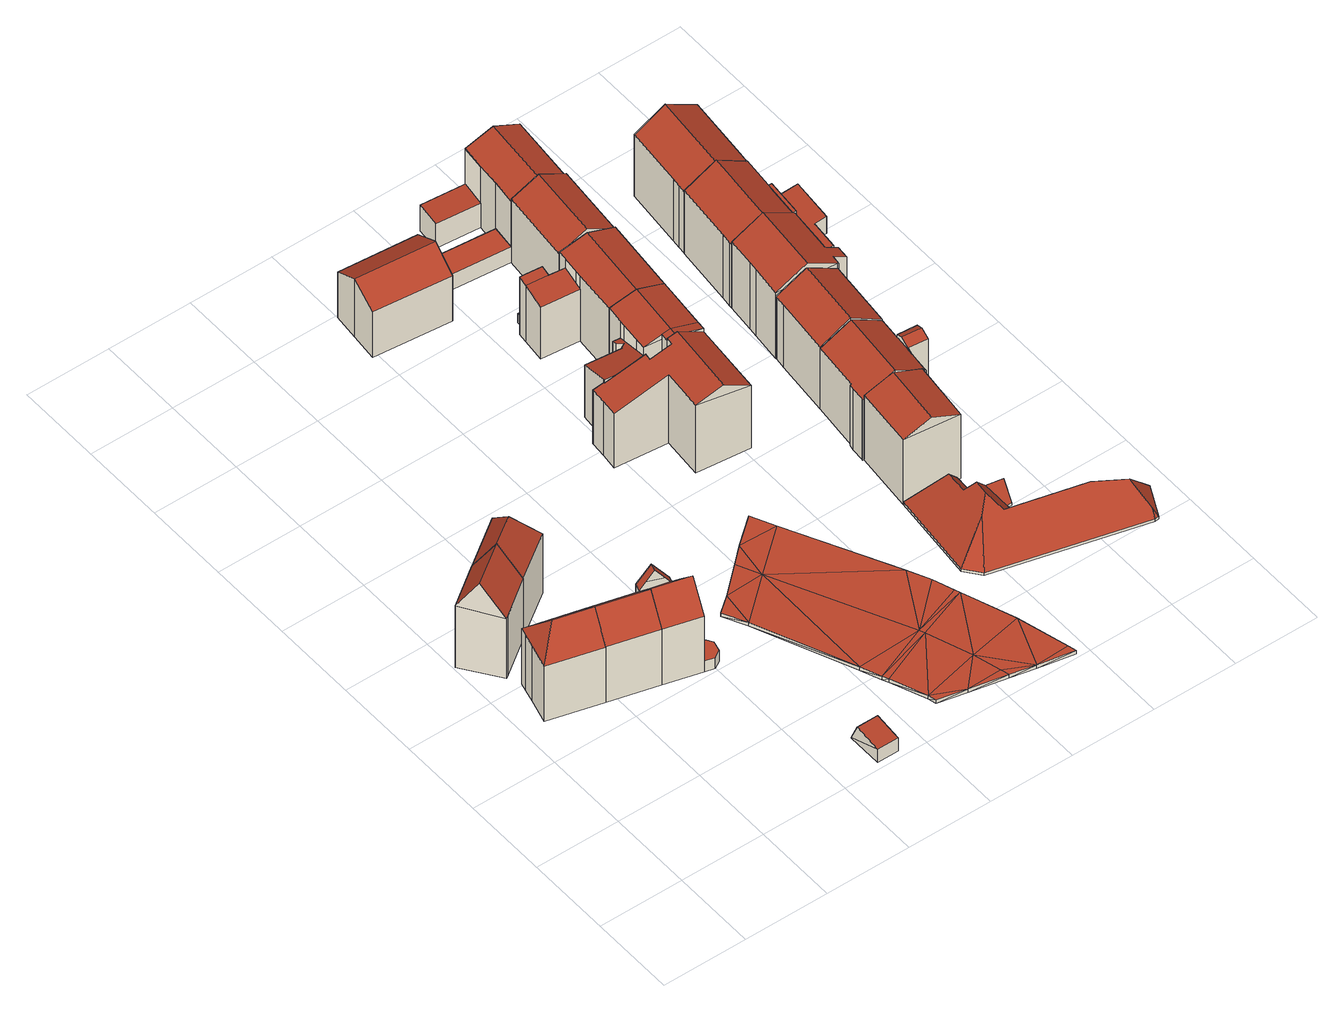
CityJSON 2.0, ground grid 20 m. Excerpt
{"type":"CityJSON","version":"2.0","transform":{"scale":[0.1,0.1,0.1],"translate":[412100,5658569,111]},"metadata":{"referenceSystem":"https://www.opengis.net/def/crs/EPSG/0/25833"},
"CityObjects":{
"building1":{"type":"Building","attributes":{"Dachtyp_tdc":"tdcFreeFormRoof","Gemeindeschluessel":14612000,"Dachneigung":46.59,"QualitaetDacherkennung":72,"Geometrietyp2DReferenz":"3000","measuredHeight":21.46,"function":"31001_9998","roofType":"5000"},"geometry":[{"type":"Solid","lod":"2","boundaries":[[[[0,1,2,3]],[[1,4,5,2]],[[4,6,7,5]],[[6,8,9,7]],[[8,10,11,9]],[[10,12,13,11]],[[12,0,3,13]],[[14,8,6,4,1]],[[0,15,14,1]],[[14,15,12,10,8]],[[0,12,15]],[[3,2,5,7,9,11,13]]]],"semantics":{"surfaces":[{"type":"WallSurface"},{"type":"RoofSurface"},{"type":"GroundSurface"}],"values":[[0,0,0,0,0,0,0,1,1,1,0,2]]}}]},
"building2":{"type":"Building","attributes":{"Dachtyp_tdc":"tdcFreeFormRoof","Gemeindeschluessel":14612000,"Dachneigung":57.11,"QualitaetDacherkennung":82,"Geometrietyp2DReferenz":"3000","measuredHeight":24.93,"function":"31001_9998","roofType":"5000"},"geometry":[{"type":"Solid","lod":"2","boundaries":[[[[16,17,18,19]],[[17,20,21,18]],[[20,22,23,21]],[[22,24,25,23]],[[24,16,19,25]],[[26,27,17,16]],[[22,20,27,26,24]],[[16,24,26]],[[20,17,27]],[[19,18,21,23,25]]]],"semantics":{"surfaces":[{"type":"WallSurface"},{"type":"RoofSurface"},{"type":"GroundSurface"}],"values":[[0,0,0,0,0,1,1,0,0,2]]}}]},
"building3":{"type":"Building","attributes":{"Dachtyp_tdc":"tdcGableRoof","Gemeindeschluessel":14612000,"Dachneigung":47.24,"QualitaetDacherkennung":75,"Geometrietyp2DReferenz":"3000","measuredHeight":21.5,"function":"31001_9998","roofType":"3100"},"geometry":[{"type":"Solid","lod":"2","boundaries":[[[[28,29,3,30]],[[29,12,13,3]],[[12,31,32,13]],[[31,28,30,32]],[[12,29,33]],[[28,31,34]],[[29,28,34,33]],[[31,12,33,34]],[[30,3,13,32]]]],"semantics":{"surfaces":[{"type":"WallSurface"},{"type":"RoofSurface"},{"type":"GroundSurface"}],"values":[[0,0,0,0,0,0,1,1,2]]}}]},
"building4":{"type":"Building","attributes":{"Dachtyp_tdc":"tdcHipAndGableRoof","Gemeindeschluessel":14612000,"Dachneigung":56.94,"QualitaetDacherkennung":81,"Geometrietyp2DReferenz":"3000","measuredHeight":24.8,"function":"31001_9998","roofType":"5000"},"geometry":[{"type":"Solid","lod":"2","boundaries":[[[[35,36,37,38]],[[36,39,40,37]],[[39,41,42,40]],[[41,35,38,42]],[[39,36,43]],[[35,41,44]],[[36,35,44,43]],[[41,39,43,44]],[[38,37,40,42]]]],"semantics":{"surfaces":[{"type":"WallSurface"},{"type":"RoofSurface"},{"type":"GroundSurface"}],"values":[[0,0,0,0,1,0,1,1,2]]}}]},
"building5":{"type":"Building","attributes":{"Gemeindeschluessel":14612000,"Geometrietyp2DReferenz":"3000","function":"31001_9998","roofType":"9999"},"children":["building5-1","building5-2","building5-3"]},
"building5-1":{"type":"BuildingPart","attributes":{"Dachtyp_tdc":"tdcGableRoof","Dachneigung":47.35,"QualitaetDacherkennung":61,"Geometrietyp2DReferenz":"3000","measuredHeight":21.51,"roofType":"3100"},"parents":["building5"],"geometry":[{"type":"MultiSurface","lod":"2","boundaries":[[[28,45,46,30]],[[45,31,32,46]],[[47,48,49]],[[47,50,51,48]],[[50,52,53,51]],[[52,54,55,56,53]],[[57,28,30,58,59]],[[52,50,47,60,61,31,45]],[[45,28,57,54,52]],[[30,46,32,48,51,53,56,58]]],"semantics":{"surfaces":[{"type":"WallSurface"},{"type":"RoofSurface"},{"type":"GroundSurface"}],"values":[0,0,0,0,0,0,0,1,1,2]}}]},
"building5-2":{"type":"BuildingPart","attributes":{"Dachtyp_tdc":"tdcGableRoof","Dachneigung":54.01,"QualitaetDacherkennung":51,"Geometrietyp2DReferenz":"3000","measuredHeight":20.19,"roofType":"3100"},"parents":["building5"],"geometry":[{"type":"MultiSurface","lod":"2","boundaries":[[[62,63,64,32,31]],[[63,65,66,64]],[[65,49,48,66]],[[65,63,67]],[[63,62,68,67]],[[49,65,67,68,60]],[[32,64,66,48]]],"semantics":{"surfaces":[{"type":"WallSurface"},{"type":"RoofSurface"},{"type":"GroundSurface"}],"values":[0,0,0,0,1,1,2]}}]},
"building5-3":{"type":"BuildingPart","attributes":{"Dachtyp_tdc":"tdcPolyFlatRoof","Dachneigung":0,"QualitaetDacherkennung":0,"Geometrietyp2DReferenz":"3000","measuredHeight":3,"roofType":"9999"},"parents":["building5"],"geometry":[{"type":"MultiSurface","lod":"2","boundaries":[[[59,69,70,71,72,55]],[[55,72,73,56]],[[72,71,74,73]],[[71,70,75,74]],[[70,69,76,75]],[[69,59,58,76]],[[56,73,74,75,76,58]],[[56,58,59,55]]],"semantics":{"surfaces":[{"type":"RoofSurface"},{"type":"WallSurface"},{"type":"GroundSurface"},{"type":"ClosureSurface","isClosure":"1","QuelleClosure":"LoD1Solid"}],"values":[0,1,1,1,1,1,2,3]}}]},
"building6":{"type":"Building","attributes":{"Dachtyp_tdc":"tdcGableRoof","Gemeindeschluessel":14612000,"Dachneigung":10.01,"QualitaetDacherkennung":18,"Geometrietyp2DReferenz":"3000","measuredHeight":4.75,"function":"31001_2000","roofType":"3100"},"geometry":[{"type":"Solid","lod":"2","boundaries":[[[[77,78,79,80]],[[78,81,82,79]],[[81,83,84,82]],[[83,77,80,84]],[[81,78,85]],[[77,83,86]],[[78,77,86,85]],[[83,81,85,86]],[[80,79,82,84]]]],"semantics":{"surfaces":[{"type":"WallSurface"},{"type":"RoofSurface"},{"type":"GroundSurface"}],"values":[[0,0,0,0,0,0,1,1,2]]}}]},
"building7":{"type":"Building","attributes":{"Erfassungsdatum_Objekt":"2022-03-29","BodenHoehe":112.24,"gemHoehe":0,"BauwerkHoehe":1,"Gemeindeschluessel":"14612000","Geometrietyp2DReferenz":"3000","measuredHeight":1,"function":"53001_1800"},"geometry":[{"type":"MultiSurface","lod":"2","boundaries":[[[87,88,89]],[[87,90,88]],[[91,92,88]],[[93,91,94]],[[94,91,90]],[[90,91,88]],[[95,93,94]],[[95,94,96]],[[97,98,99]],[[100,95,96]],[[97,99,101]],[[101,99,100]],[[101,100,96]],[[101,102,97]],[[103,87,89]],[[90,87,103]],[[103,104,105]],[[94,90,106]],[[106,90,107]],[[107,90,103]],[[107,103,105]],[[96,94,106]],[[96,106,108]],[[109,110,111]],[[111,101,109]],[[109,101,112]],[[112,101,96]],[[112,96,113]],[[113,96,108]],[[102,101,111]],[[108,114,115]],[[106,107,116]],[[106,116,114]],[[107,105,117]],[[107,117,116]],[[105,104,118]],[[105,118,117]],[[104,103,119]],[[104,119,118]],[[103,89,120]],[[103,120,119]],[[89,88,121]],[[89,121,120]],[[88,92,122]],[[88,122,121]],[[92,91,123]],[[92,123,122]],[[91,93,124]],[[91,124,123]],[[93,95,125]],[[93,125,124]],[[95,100,126]],[[95,126,125]],[[100,99,127]],[[100,127,126]],[[99,98,128]],[[99,128,127]],[[98,97,129]],[[98,129,128]],[[97,102,130]],[[97,130,129]],[[102,111,131]],[[102,131,130]],[[111,110,132]],[[111,132,131]],[[110,109,133]],[[110,133,132]],[[109,112,134]],[[109,134,133]],[[112,113,135]],[[112,135,134]],[[113,108,115]],[[113,115,135]],[[108,106,114]],[[120,121,136]],[[121,137,136]],[[121,122,123]],[[138,123,124]],[[137,123,138]],[[121,123,137]],[[138,124,125]],[[139,138,125]],[[127,128,129]],[[139,125,126]],[[140,127,129]],[[126,127,140]],[[139,126,140]],[[129,130,140]],[[120,136,119]],[[119,136,137]],[[117,118,119]],[[114,137,138]],[[116,137,114]],[[119,137,116]],[[117,119,116]],[[114,138,139]],[[115,114,139]],[[131,132,133]],[[133,140,131]],[[134,140,133]],[[139,140,134]],[[135,139,134]],[[115,139,135]],[[131,140,130]]],"semantics":{"surfaces":[{"type":"RoofSurface"},{"type":"WallSurface"},{"type":"GroundSurface"}],"values":[0,0,0,0,0,0,0,0,0,0,0,0,0,0,0,0,0,0,0,0,0,0,0,0,0,0,0,0,0,0,1,1,1,1,1,1,1,1,1,1,1,1,1,1,1,1,1,1,1,1,1,1,1,1,1,1,1,1,1,1,1,1,1,1,1,1,1,1,1,1,1,1,1,1,2,2,2,2,2,2,2,2,2,2,2,2,2,2,2,2,2,2,2,2,2,2,2,2,2,2,2,2,2,2]}}]},
"building8":{"type":"Building","attributes":{"Dachtyp_tdc":"tdcGableRoof","Gemeindeschluessel":14612000,"Dachneigung":29.57,"QualitaetDacherkennung":73,"Geometrietyp2DReferenz":"3000","measuredHeight":16.32,"function":"31001_9998","roofType":"3100"},"geometry":[{"type":"Solid","lod":"2","boundaries":[[[[141,142,143,144]],[[142,145,146,143]],[[145,147,148,146]],[[147,149,150,148]],[[149,151,152,150]],[[151,153,154,152]],[[149,147,145,142]],[[142,141,153,151,149]],[[144,143,146,148,150,152,154]],[[153,141,144,154]]]],"semantics":{"surfaces":[{"type":"WallSurface"},{"type":"RoofSurface"},{"type":"GroundSurface"}],"values":[[0,0,0,0,0,0,1,1,2,0]]}}]},
"building9":{"type":"Building","attributes":{"Dachtyp_tdc":"tdcFreeFormRoof","Gemeindeschluessel":14612000,"Dachneigung":17.08,"QualitaetDacherkennung":46,"Geometrietyp2DReferenz":"3000","measuredHeight":20.9,"function":"31001_9998","roofType":"5000"},"geometry":[{"type":"Solid","lod":"2","boundaries":[[[[155,156,157,158]],[[156,159,160,157]],[[159,161,162,160]],[[161,163,164,162]],[[163,165,166,164]],[[165,167,168,166]],[[167,169,170,168]],[[169,171,172,170]],[[171,173,174,172]],[[173,175,176,174]],[[167,165,163,161,159,156,177,178,179,180,175,173,171,169]],[[155,181,178,177]],[[181,179,178]],[[156,155,177]],[[176,182,183,184,158,157,160,162,164,166,168,170,172,174]],[[175,180,182,176]],[[180,179,183,182]],[[179,181,184,183]],[[181,155,158,184]]]],"semantics":{"surfaces":[{"type":"WallSurface"},{"type":"RoofSurface"},{"type":"GroundSurface"}],"values":[[0,0,0,0,0,0,0,0,0,0,1,1,0,0,2,0,0,0,0]]}}]},
"building10":{"type":"Building","attributes":{"Gemeindeschluessel":14612000,"Geometrietyp2DReferenz":"3000","function":"31001_9998","roofType":"9999"},"children":["building10-1","building10-2","building10-3"]},
"building10-1":{"type":"BuildingPart","attributes":{"Dachtyp_tdc":"tdcGableRoof","Dachneigung":16.21,"QualitaetDacherkennung":63,"Geometrietyp2DReferenz":"3000","measuredHeight":20.22,"roofType":"3100"},"parents":["building10"],"geometry":[{"type":"MultiSurface","lod":"2","boundaries":[[[185,186,184,187,188]],[[186,189,183,184]],[[189,190,191,192,193,183]],[[189,186,194]],[[186,185,195,194]],[[190,189,194,195]],[[187,184,183,193]]],"semantics":{"surfaces":[{"type":"WallSurface"},{"type":"RoofSurface"},{"type":"GroundSurface"}],"values":[0,0,0,0,1,1,2]}}]},
"building10-2":{"type":"BuildingPart","attributes":{"Dachtyp_tdc":"tdcGableRoof","Dachneigung":16.21,"QualitaetDacherkennung":81,"Geometrietyp2DReferenz":"3000","measuredHeight":20.19,"roofType":"3100"},"parents":["building10"],"geometry":[{"type":"MultiSurface","lod":"2","boundaries":[[[192,196,197,198,193]],[[199,200,201,202,203]],[[200,204,205,201]],[[204,188,187,205]],[[204,206,207,208,188]],[[199,196,191,209,207,206,200]],[[200,206,204]],[[192,191,196]],[[187,193,198,202,201,205]]],"semantics":{"surfaces":[{"type":"WallSurface"},{"type":"RoofSurface"},{"type":"GroundSurface"}],"values":[0,0,0,0,1,1,0,0,2]}}]},
"building10-3":{"type":"BuildingPart","attributes":{"Dachtyp_tdc":"tdcPolyFlatRoof","Dachneigung":16.53,"QualitaetDacherkennung":76,"Geometrietyp2DReferenz":"3000","measuredHeight":16.65,"roofType":"2100"},"parents":["building10"],"geometry":[{"type":"MultiSurface","lod":"2","boundaries":[[[197,210,211,198]],[[210,212,174,211]],[[212,213,172,174]],[[213,214,170,172]],[[214,215,216,170]],[[215,217,218,216]],[[217,219,220,218]],[[219,221,222,220]],[[221,223,224,222]],[[223,225,226,224]],[[225,203,202,226]],[[203,225,223,221,219,217,215,214,213,212,210,197]],[[198,211,174,172,170,216,218,220,222,224,226,202]]],"semantics":{"surfaces":[{"type":"WallSurface"},{"type":"RoofSurface"},{"type":"GroundSurface"}],"values":[0,0,0,0,0,0,0,0,0,0,0,1,2]}}]},
"building11":{"type":"Building","attributes":{"Dachtyp_tdc":"tdcPolyFlatRoof","Gemeindeschluessel":14612000,"Dachneigung":7.24,"QualitaetDacherkennung":85,"Geometrietyp2DReferenz":"3000","measuredHeight":2.78,"function":"31001_9998","roofType":"2100"},"geometry":[{"type":"Solid","lod":"2","boundaries":[[[[227,228,229,230]],[[228,231,232,229]],[[231,233,234,232]],[[233,235,236,234]],[[235,227,230,236]],[[235,233,231,228,227]],[[230,229,232,234,236]]]],"semantics":{"surfaces":[{"type":"WallSurface"},{"type":"RoofSurface"},{"type":"GroundSurface"}],"values":[[0,0,0,0,0,1,2]]}}]},
"building12":{"type":"Building","attributes":{"Gemeindeschluessel":14612000,"Geometrietyp2DReferenz":"3000","function":"31001_9998","roofType":"9999"},"children":["building12-1","building12-2","building12-3"]},
"building12-1":{"type":"BuildingPart","attributes":{"Dachtyp_tdc":"tdcPolyFlatRoof","Dachneigung":12.86,"QualitaetDacherkennung":85,"Geometrietyp2DReferenz":"3000","measuredHeight":16.15,"roofType":"2100"},"parents":["building12"],"geometry":[{"type":"MultiSurface","lod":"2","boundaries":[[[237,238,239,236]],[[240,241,230,242]],[[241,237,236,230]],[[241,240,243,238,237]],[[236,239,244,242,230]],[[243,240,242,244]]],"semantics":{"surfaces":[{"type":"WallSurface"},{"type":"RoofSurface"},{"type":"GroundSurface"}],"values":[0,0,0,1,2,0]}}]},
"building12-2":{"type":"BuildingPart","attributes":{"Dachtyp_tdc":"tdcPolyFlatRoof","Dachneigung":11.79,"QualitaetDacherkennung":72,"Geometrietyp2DReferenz":"3000","measuredHeight":15.63,"roofType":"2100"},"parents":["building12"],"geometry":[{"type":"MultiSurface","lod":"2","boundaries":[[[245,246,247,248]],[[246,243,244,247]],[[238,249,250,239]],[[238,243,246,245,249]],[[248,247,244,239,250]]],"semantics":{"surfaces":[{"type":"WallSurface"},{"type":"RoofSurface"},{"type":"GroundSurface"}],"values":[0,0,0,1,2]}}]},
"building12-3":{"type":"BuildingPart","attributes":{"Dachtyp_tdc":"tdcGableRoof","Dachneigung":16.1,"QualitaetDacherkennung":79,"Geometrietyp2DReferenz":"3000","measuredHeight":20.11,"roofType":"3100"},"parents":["building12"],"geometry":[{"type":"MultiSurface","lod":"2","boundaries":[[[251,250,249]],[[251,252,253,250]],[[252,254,255,253]],[[254,256,257,255]],[[256,258,205,257]],[[258,259,260,205]],[[259,261,201,260]],[[261,262,248,201]],[[262,245,248]],[[259,258,256,254]],[[254,252,251,262,261,259]],[[250,253,255,257,205,260,201,248]]],"semantics":{"surfaces":[{"type":"WallSurface"},{"type":"RoofSurface"},{"type":"GroundSurface"}],"values":[0,0,0,0,0,0,0,0,0,1,1,2]}}]},
"building13":{"type":"Building","attributes":{"Dachtyp_tdc":"tdcPolyFlatRoof","Gemeindeschluessel":14612000,"Dachneigung":0,"QualitaetDacherkennung":53,"Geometrietyp2DReferenz":"3000","measuredHeight":4.35,"function":"31001_9998","roofType":"1000"},"geometry":[{"type":"Solid","lod":"2","boundaries":[[[[263,264,265,266]],[[264,267,268,265]],[[267,269,270,268]],[[269,263,266,270]],[[269,267,264,263]],[[266,265,268,270]]]],"semantics":{"surfaces":[{"type":"WallSurface"},{"type":"RoofSurface"},{"type":"GroundSurface"}],"values":[[0,0,0,0,1,2]]}}]},
"building14":{"type":"Building","attributes":{"Dachtyp_tdc":"tdcFreeFormRoof","Gemeindeschluessel":14612000,"Dachneigung":22.16,"QualitaetDacherkennung":76,"Geometrietyp2DReferenz":"3000","measuredHeight":20.68,"function":"31001_9998","roofType":"5000"},"geometry":[{"type":"Solid","lod":"2","boundaries":[[[[271,272,273,274]],[[272,275,276,273]],[[275,277,278,276]],[[277,271,274,278]],[[279,280,277,275]],[[272,271,280,279]],[[271,277,280]],[[275,272,279]],[[274,273,276,278]]]],"semantics":{"surfaces":[{"type":"WallSurface"},{"type":"RoofSurface"},{"type":"GroundSurface"}],"values":[[0,0,0,0,1,1,0,0,2]]}}]},
"building15":{"type":"Building","attributes":{"Dachtyp_tdc":"tdcGableRoof","Gemeindeschluessel":14612000,"Dachneigung":27.89,"QualitaetDacherkennung":73,"Geometrietyp2DReferenz":"3000","measuredHeight":21.06,"function":"31001_9998","roofType":"3100"},"geometry":[{"type":"Solid","lod":"2","boundaries":[[[[281,282,257,283]],[[282,284,253,257]],[[284,285,286,253]],[[285,281,283,286]],[[284,282,287]],[[281,285,288]],[[282,281,288,287]],[[285,284,287,288]],[[283,257,253,286]]]],"semantics":{"surfaces":[{"type":"WallSurface"},{"type":"RoofSurface"},{"type":"GroundSurface"}],"values":[[0,0,0,0,0,0,1,1,2]]}}]},
"building16":{"type":"Building","attributes":{"Dachtyp_tdc":"tdcFreeFormRoof","Gemeindeschluessel":14612000,"Dachneigung":57.56,"QualitaetDacherkennung":6,"Geometrietyp2DReferenz":"3000","measuredHeight":13.77,"function":"31001_9998","roofType":"5000"},"geometry":[{"type":"Solid","lod":"2","boundaries":[[[[289,290,291,292]],[[290,293,294,291]],[[293,295,296,294]],[[297,298,293,290]],[[299,297,290,289]],[[300,301,302,299,289,303]],[[304,300,303,305]],[[304,305,306]],[[307,301,300,304,306,308]],[[309,307,308,310]],[[309,310,311]],[[312,302,301,307,309,311,313]],[[312,313,314]],[[315,298,297,299,302,312,314,316]],[[315,316,295]],[[298,315,295,293]],[[296,317,318,319,320,321,322,323,324,325,292,291,294]],[[295,316,317,296]],[[316,314,318,317]],[[314,313,319,318]],[[313,311,320,319]],[[311,310,321,320]],[[310,308,322,321]],[[308,306,323,322]],[[306,305,324,323]],[[305,303,325,324]],[[303,289,292,325]]]],"semantics":{"surfaces":[{"type":"WallSurface"},{"type":"RoofSurface"},{"type":"GroundSurface"}],"values":[[0,0,0,1,1,1,1,0,1,1,1,1,1,1,1,1,2,0,0,0,0,0,0,0,0,0,0]]}}]},
"building17":{"type":"Building","attributes":{"Gemeindeschluessel":14612000,"Geometrietyp2DReferenz":"3000","function":"31001_9998","roofType":"9999"},"children":["building17-1","building17-2"]},
"building17-1":{"type":"BuildingPart","attributes":{"Dachtyp_tdc":"tdcGableRoof","Dachneigung":22.31,"QualitaetDacherkennung":80,"Geometrietyp2DReferenz":"3000","measuredHeight":19.71,"roofType":"3100"},"parents":["building17"],"geometry":[{"type":"MultiSurface","lod":"2","boundaries":[[[326,327,265,328]],[[327,329,266,265]],[[329,330,331,332,266]],[[333,334,335,336,337]],[[334,326,328,335]],[[334,338,339,326]],[[340,341,342,339,338,343]],[[330,340,343,333]],[[333,343,338,334]],[[327,342,341,329]],[[326,339,342,327]],[[329,341,340,330]],[[328,265,266,332,336,335]]],"semantics":{"surfaces":[{"type":"WallSurface"},{"type":"RoofSurface"},{"type":"GroundSurface"}],"values":[0,0,0,0,0,1,1,0,0,0,0,0,2]}}]},
"building17-2":{"type":"BuildingPart","attributes":{"Dachtyp_tdc":"tdcPolyFlatRoof","Dachneigung":5.61,"QualitaetDacherkennung":76,"Geometrietyp2DReferenz":"3000","measuredHeight":7.33,"roofType":"2100"},"parents":["building17"],"geometry":[{"type":"MultiSurface","lod":"2","boundaries":[[[331,344,345,332]],[[344,346,347,345]],[[346,348,349,347]],[[348,337,336,349]],[[348,346,344,331,337]],[[336,332,345,347,349]]],"semantics":{"surfaces":[{"type":"WallSurface"},{"type":"RoofSurface"},{"type":"GroundSurface"}],"values":[0,0,0,0,1,2]}}]},
"building18":{"type":"Building","attributes":{"Gemeindeschluessel":14612000,"Geometrietyp2DReferenz":"3000","function":"31001_9998","roofType":"9999"},"children":["building18-1","building18-2"]},
"building18-1":{"type":"BuildingPart","attributes":{"Dachtyp_tdc":"tdcGableRoof","Dachneigung":23.9,"QualitaetDacherkennung":65,"Geometrietyp2DReferenz":"3000","measuredHeight":18.49,"roofType":"3100"},"parents":["building18"],"geometry":[{"type":"MultiSurface","lod":"2","boundaries":[[[350,351,352,353,354]],[[351,355,356,352]],[[355,357,358,356]],[[357,359,360,358]],[[359,361,362,360]],[[355,351,350,363]],[[363,364,361,359,357,355]],[[362,365,353,352,356,358,360]]],"semantics":{"surfaces":[{"type":"WallSurface"},{"type":"RoofSurface"},{"type":"GroundSurface"}],"values":[0,0,0,0,0,1,1,2]}}]},
"building18-2":{"type":"BuildingPart","attributes":{"Dachtyp_tdc":"tdcGableRoof","Dachneigung":30,"QualitaetDacherkennung":79,"Geometrietyp2DReferenz":"3000","measuredHeight":21.07,"roofType":"3100"},"parents":["building18"],"geometry":[{"type":"MultiSurface","lod":"2","boundaries":[[[366,367,368,369]],[[367,370,371,368]],[[370,372,373,371]],[[372,374,375,373]],[[374,376,377,375]],[[376,378,379,377]],[[378,380,381,379]],[[380,354,353,381]],[[382,362,361]],[[382,383,384,362]],[[383,385,386,384]],[[385,387,274,386]],[[387,388,389,274]],[[388,390,278,389]],[[390,391,392,278]],[[391,366,369,392]],[[388,387,385,383,382,364,393,354,380,378,376]],[[376,374,372,370,367,366,391,390,388]],[[369,368,371,373,375,377,379,381,353,365,362,384,386,274,389,278,392]]],"semantics":{"surfaces":[{"type":"WallSurface"},{"type":"RoofSurface"},{"type":"GroundSurface"}],"values":[0,0,0,0,0,0,0,0,0,0,0,0,0,0,0,0,1,1,2]}}]},
"building19":{"type":"Building","attributes":{"Dachtyp_tdc":"tdcGableRoof","Gemeindeschluessel":14612000,"Dachneigung":31.11,"QualitaetDacherkennung":78,"Geometrietyp2DReferenz":"3000","measuredHeight":21.53,"function":"31001_9998","roofType":"3100"},"geometry":[{"type":"Solid","lod":"2","boundaries":[[[[394,395,379,396]],[[395,397,398,379]],[[397,399,375,398]],[[399,400,401,375]],[[400,402,403,401]],[[402,404,405,403]],[[404,406,407,405]],[[406,408,409,407]],[[408,410,411,409]],[[410,394,396,411]],[[406,404,402,400,399,397]],[[397,395,394,410,408,406]],[[396,379,398,375,401,403,405,407,409,411]]]],"semantics":{"surfaces":[{"type":"WallSurface"},{"type":"RoofSurface"},{"type":"GroundSurface"}],"values":[[0,0,0,0,0,0,0,0,0,0,1,1,2]]}}]},
"building20":{"type":"Building","attributes":{"Dachtyp_tdc":"tdcFreeFormRoof","Gemeindeschluessel":14612000,"Dachneigung":30.51,"QualitaetDacherkennung":73,"Geometrietyp2DReferenz":"3000","measuredHeight":22.68,"function":"31001_9998","roofType":"5000"},"geometry":[{"type":"Solid","lod":"2","boundaries":[[[[412,413,414,405]],[[413,415,416,414]],[[415,417,418,416]],[[417,419,420,418]],[[419,421,422,420]],[[421,423,424,422]],[[423,425,426,424]],[[425,427,428,426]],[[427,429,430,428]],[[429,431,432,430]],[[431,433,409,432]],[[433,412,405,409]],[[433,431,429,427,425,423,421,419,434,435]],[[435,434,417,415,413,412]],[[412,433,435]],[[419,417,434]],[[405,414,416,418,420,422,424,426,428,430,432,409]]]],"semantics":{"surfaces":[{"type":"WallSurface"},{"type":"RoofSurface"},{"type":"GroundSurface"}],"values":[[0,0,0,0,0,0,0,0,0,0,0,0,1,1,0,0,2]]}}]},
"building21":{"type":"Building","attributes":{"Gemeindeschluessel":14612000,"Geometrietyp2DReferenz":"3000","function":"31001_9998","roofType":"9999"},"children":["building21-1","building21-2"]},
"building21-1":{"type":"BuildingPart","attributes":{"Dachtyp_tdc":"tdcGableRoof","Dachneigung":31.83,"QualitaetDacherkennung":79,"Geometrietyp2DReferenz":"3000","measuredHeight":22.08,"roofType":"3100"},"parents":["building21"],"geometry":[{"type":"MultiSurface","lod":"2","boundaries":[[[436,437,438,439]],[[437,440,420,438]],[[440,441,442,420]],[[441,443,418,442]],[[443,444,445,418]],[[444,446,447,445]],[[446,448,449,447]],[[448,450,451,449]],[[450,452,453,454,451]],[[455,436,439,456,457]],[[450,448,446,444,443,441]],[[441,440,437,436,455,452,450]],[[439,438,420,442,418,445,447,449,451,454,456]]],"semantics":{"surfaces":[{"type":"WallSurface"},{"type":"RoofSurface"},{"type":"GroundSurface"}],"values":[0,0,0,0,0,0,0,0,0,0,1,1,2]}}]},
"building21-2":{"type":"BuildingPart","attributes":{"Dachtyp_tdc":"tdcPolyFlatRoof","Dachneigung":0,"QualitaetDacherkennung":66,"Geometrietyp2DReferenz":"3000","measuredHeight":8.22,"roofType":"1000"},"parents":["building21"],"geometry":[{"type":"MultiSurface","lod":"2","boundaries":[[[453,458,459,454]],[[458,460,461,459]],[[460,457,456,461]],[[457,460,458,453]],[[454,459,461,456]]],"semantics":{"surfaces":[{"type":"WallSurface"},{"type":"RoofSurface"},{"type":"GroundSurface"}],"values":[0,0,0,1,2]}}]},
"building22":{"type":"Building","attributes":{"Dachtyp_tdc":"tdcGableRoof","Gemeindeschluessel":14612000,"Dachneigung":32.02,"QualitaetDacherkennung":66,"Geometrietyp2DReferenz":"3000","measuredHeight":21.6,"function":"31001_9998","roofType":"3100"},"geometry":[{"type":"Solid","lod":"2","boundaries":[[[[462,463,464,465]],[[463,466,467,464]],[[466,468,469,467]],[[468,470,471,469]],[[470,472,473,471]],[[472,474,475,473]],[[474,476,477,475]],[[476,478,479,477]],[[478,480,481,479]],[[480,462,465,481]],[[476,474,472,470,468,466]],[[466,463,462,480,478,476]],[[465,464,467,469,471,473,475,477,479,481]]]],"semantics":{"surfaces":[{"type":"WallSurface"},{"type":"RoofSurface"},{"type":"GroundSurface"}],"values":[[0,0,0,0,0,0,0,0,0,0,1,1,2]]}}]},
"building23":{"type":"Building","attributes":{"Dachtyp_tdc":"tdcPolyFlatRoof","Gemeindeschluessel":14612000,"Dachneigung":11.71,"QualitaetDacherkennung":75,"Geometrietyp2DReferenz":"3000","measuredHeight":4.7,"function":"31001_9998","roofType":"2100"},"geometry":[{"type":"Solid","lod":"2","boundaries":[[[[482,483,484,485]],[[483,486,487,484]],[[486,488,489,487]],[[488,490,491,489]],[[490,492,493,491]],[[492,494,495,493]],[[494,496,497,495]],[[496,482,485,497]],[[496,494,492,490,488,486,483,482]],[[485,484,487,489,491,493,495,497]]]],"semantics":{"surfaces":[{"type":"WallSurface"},{"type":"RoofSurface"},{"type":"GroundSurface"}],"values":[[0,0,0,0,0,0,0,0,1,2]]}}]}
},
"vertices":[
[176,464,163],[51,497,163],[51,497,10],[176,464,10],[66,554,164],[66,554,10],[73,584,164],[73,584,10],[78,603,165],[78,603,10],[88,600,165],[88,600,10],[204,570,165],[204,570,10],[102,539,224],[190,516,224],
[5,718,180],[96,782,180],[96,782,8],[5,718,8],[156,697,175],[156,697,8],[73,639,175],[73,639,8],[65,633,175],[65,633,8],[34,677,257],[125,741,257],
[290,434,165],[176,464,165],[290,434,10],[318,541,165],[318,541,10],[190,517,224],[304,487,224],
[96,782,179],[206,859,180],[206,859,10],[96,782,10],[259,769,176],[259,769,10],[156,697,176],[156,697,10],[188,784,258],[125,741,258],
[304,487,225],[304,487,10],[386,523,165],[386,523,10],[386,523,160],[404,518,165],[404,518,10],[390,465,225],[390,465,10],[389,463,223],[389,463,40],[389,463,10],[376,411,165],[376,411,10],[376,411,40],[382,524,165],[342,534,165],
[318,541,168],[323,558,168],[323,558,10],[390,540,160],[390,540,10],[354,549,212],[349,532,212],
[398,405,40],[416,416,40],[422,440,40],[411,457,40],[411,457,10],[422,440,10],[416,416,10],[398,405,10],
[492,99,10],[542,99,10],[542,99,8],[492,99,8],[543,16,44],[543,16,8],[493,16,44],[493,16,8],[542,80,55],[492,79,55],
[823,53,23],[742,52,23],[829,34,23],[806,118,23],[671,86,23],[676,67,23],[638,167,23],[769,221,23],[632,180,23],[764,234,23],[528,536,22],[491,507,22],[517,453,23],[613,227,23],[617,538,22],[591,592,22],[886,22,23],[970,5,23],[965,24,23],[889,265,23],[933,143,23],[884,277,23],[719,624,22],[693,678,22],[630,627,22],[842,377,23],[867,326,23],[889,265,13],[884,277,13],[933,143,13],[965,24,13],[970,5,13],[886,22,13],[829,34,13],[742,52,13],[676,67,13],[671,86,13],[638,167,13],[632,180,13],[613,227,13],[517,453,13],[491,507,12],[528,536,12],[591,592,12],[630,627,12],[693,678,12],[719,624,12],[842,377,13],[867,326,13],[823,53,13],[806,118,13],[769,221,13],[764,234,13],[617,538,12],
[577,1518,173],[576,1512,176],[576,1512,13],[577,1518,13],[567,1447,139],[567,1447,13],[386,1465,140],[386,1465,13],[392,1529,176],[392,1529,13],[398,1591,140],[398,1591,13],[582,1575,139],[582,1575,13],
[813,825,188],[688,838,202],[688,838,13],[813,825,13],[696,934,202],[696,934,13],[572,946,163],[572,946,13],[576,984,163],[576,984,13],[579,1019,163],[579,1019,13],[579,1022,163],[579,1022,13],[604,1019,171],[604,1019,13],[604,1017,171],[604,1017,13],[697,1007,200],[697,1007,13],[695,991,200],[695,991,13],[752,832,222],[769,1000,222],[746,1003,215],[744,986,215],[829,994,188],[744,986,13],[746,1003,13],[829,994,13],
[831,1014,197],[829,994,197],[831,1014,13],[831,1014,196],[746,1003,209],[748,1022,209],[748,1022,208],[748,1022,196],[748,1022,13],[766,1001,215],[768,1020,215],
[707,1026,196],[707,1026,173],[707,1026,13],[715,1110,196],[719,1150,196],[719,1150,13],[715,1110,13],[715,1110,148],[844,1137,196],[844,1137,13],[781,1143,215],[769,1020,215],[829,1014,197],[749,1022,209],
[699,1027,173],[699,1027,13],[697,1007,179],[604,1017,179],[604,1019,179],[611,1088,158],[611,1088,13],[696,1079,158],[696,1079,13],[697,1082,157],[697,1082,13],[708,1089,155],[708,1089,13],[697,1100,152],[697,1100,13],[698,1112,148],[698,1112,13],
[661,1338,41],[664,1367,37],[664,1367,13],[661,1338,13],[710,1362,37],[710,1362,13],[707,1333,41],[707,1333,13],[699,1334,41],[699,1334,13],
[699,1334,174],[697,1312,169],[697,1312,13],[647,1339,174],[661,1338,174],[647,1339,13],[645,1317,169],[645,1317,13],
[729,1253,157],[639,1262,157],[639,1262,13],[729,1253,13],[734,1308,169],[734,1308,13],
[734,1308,195],[736,1328,195],[736,1328,13],[799,1322,214],[799,1322,13],[862,1315,195],[862,1315,13],[844,1137,195],[781,1143,214],[781,1143,13],[719,1150,195],[729,1253,195],
[759,1558,56],[753,1501,56],[753,1501,12],[759,1558,12],[577,1518,56],[577,1518,12],[582,1575,56],[582,1575,12],
[1099,654,192],[1083,512,192],[1083,512,13],[1099,654,13],[952,526,193],[952,526,13],[966,666,193],[966,666,13],[1017,519,220],[1032,660,220],
[878,1489,191],[862,1315,190],[878,1489,13],[736,1328,190],[753,1501,190],[753,1501,13],[799,1322,224],[816,1495,224],
[1102,366,19],[1239,332,19],[1239,332,12],[1102,366,12],[1355,268,19],[1355,268,12],[1318,192,19],[1318,192,12],[1217,276,113],[1290,247,97],[1039,321,112],[1076,426,69],[1021,383,149],[1018,350,149],[1105,395,19],[1118,423,64],[1116,395,19],[1121,451,19],[1005,403,121],[1072,459,19],[1009,456,119],[1075,513,19],[952,526,19],[994,333,114],[931,316,19],[959,280,19],[1310,204,39],[1309,191,19],[1309,191,12],[959,280,12],[931,316,12],[952,526,12],[1075,513,12],[1072,459,12],[1121,451,12],[1116,395,12],[1105,395,12],
[878,1489,182],[753,1501,182],[878,1489,12],[759,1558,182],[764,1611,182],[764,1611,80],[764,1611,12],[769,1667,182],[894,1655,182],[894,1655,12],[769,1667,12],[769,1667,85],[834,1661,209],[818,1494,209],[764,1611,183],[759,1558,183],[753,1501,183],[769,1667,183],
[661,1621,80],[661,1621,12],[666,1676,85],[666,1676,12],[767,1667,85],[767,1667,12],
[1118,757,190],[1164,753,190],[1164,753,13],[1118,757,13],[1118,757,182],[1162,736,198],[1162,736,13],[1160,713,187],[1160,713,13],[1114,718,187],[1114,718,13],[1111,685,173],[1111,685,13],[1116,741,198],[1113,705,182],[1116,741,13],
[964,671,181],[966,700,181],[966,700,13],[964,671,13],[968,713,181],[968,713,13],[971,713,183],[971,713,13],[982,825,183],[982,825,13],[1053,818,224],[1053,818,13],[1123,811,182],[1123,811,13],[1118,758,182],[1118,758,13],[1111,685,182],[1108,658,182],[1108,658,13],[1108,653,182],[1108,653,13],[1099,654,187],[1037,659,224],[1037,659,13],[966,666,183],[963,666,181],[963,666,13],[1116,741,182],
[1136,942,185],[1123,811,185],[1136,942,13],[1052,818,228],[1052,818,13],[982,825,186],[995,956,186],[995,956,13],[998,980,186],[998,980,13],[998,984,186],[998,984,13],[1068,977,228],[1068,977,13],[1139,971,185],[1139,971,13],[1139,967,185],[1139,967,13],
[998,984,196],[1005,1055,197],[1005,1055,13],[1007,1077,197],[1007,1077,13],[1014,1143,197],[1014,1143,13],[1158,1130,197],[1158,1130,13],[1149,1041,197],[1149,1041,13],[1147,1022,197],[1147,1022,13],[1178,1019,179],[1178,1019,13],[1175,989,179],[1175,989,13],[1144,992,197],[1144,992,13],[1142,971,197],[1142,971,13],[1139,971,199],[1085,1136,240],[1070,977,240],
[1161,1160,189],[1159,1135,189],[1159,1135,13],[1161,1160,13],[1158,1130,189],[1086,1136,234],[1086,1136,13],[1014,1143,189],[1014,1149,189],[1014,1149,13],[1017,1174,189],[1017,1174,13],[1031,1314,189],[1031,1314,13],[1103,1307,234],[1103,1307,13],[1175,1301,189],[1175,1301,95],[1175,1301,13],[1166,1215,189],[1166,1215,13],[1166,1215,95],
[1231,1296,95],[1231,1296,13],[1223,1209,95],[1223,1209,13],
[1035,1354,185],[1049,1494,185],[1049,1494,14],[1035,1354,14],[1120,1488,230],[1120,1488,14],[1193,1481,187],[1193,1481,14],[1179,1340,187],[1179,1340,14],[1177,1318,187],[1177,1318,14],[1175,1301,187],[1175,1301,14],[1102,1307,230],[1102,1307,14],[1031,1314,185],[1031,1314,14],[1033,1332,185],[1033,1332,14],
[1246,1121,56],[1214,1124,49],[1214,1124,14],[1246,1121,14],[1223,1209,49],[1223,1209,14],[1231,1296,49],[1231,1296,14],[1244,1295,52],[1244,1295,14],[1290,1290,61],[1290,1290,14],[1280,1187,61],[1280,1187,14],[1253,1189,56],[1253,1189,14]
]}
